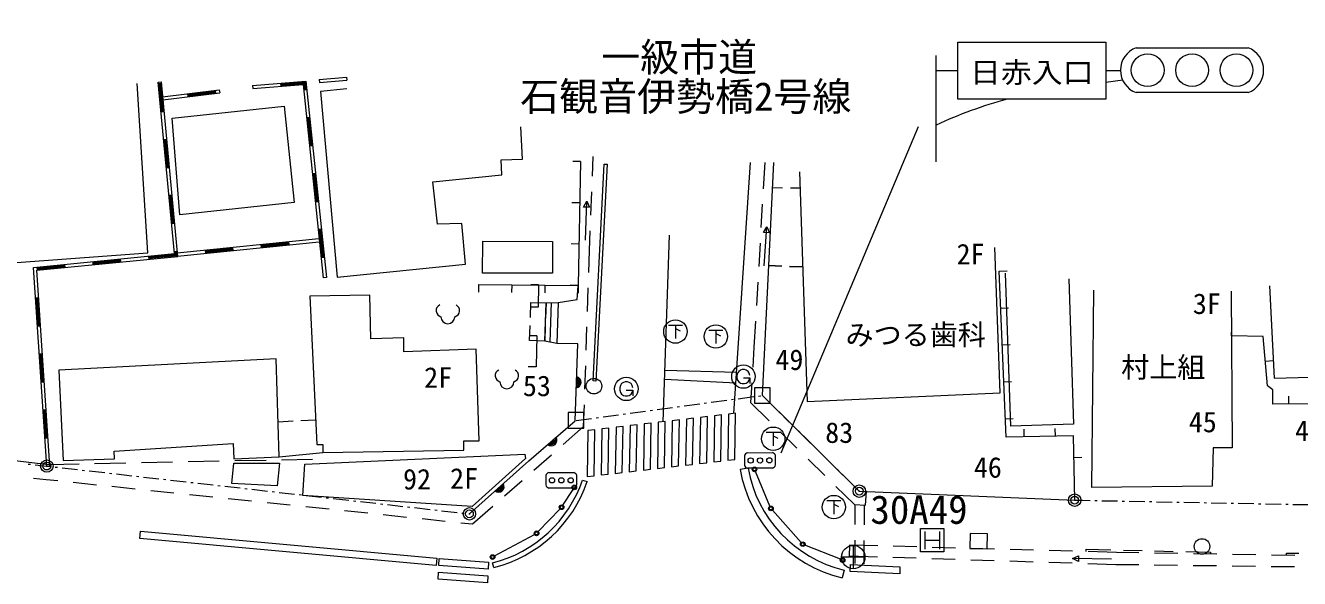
# Model space of a CAD drawing. Units: millimetres, scale not verified. Extents: x 40000 to 680000, y 20000 to 380000.
# Drawn here: x 257321 to 339047, y 269294 to 304752 of the extents above; entities that cross this region are included whole.
import ezdxf
from ezdxf.enums import TextEntityAlignment as Align

# ---------------------------------------------------------------- set-up
doc = ezdxf.new("R2010")
doc.units = ezdxf.units.MM
doc.header["$LTSCALE"] = 1000
doc.header["$PDMODE"] = 32
doc.header["$PDSIZE"] = 500
for name, color, linetype, lineweight in [('M-BGD', 7, 'Continuous', 13), ('M-BGD-EXST', 7, 'Continuous', 13), ('M-BMK-ROW', 30, 'Continuous', 13), ('M-BMK-SRVR', 3, 'Continuous', 13), ('M-STR-HTXT', 7, 'Continuous', 13), ('M-STR-STRC', 7, 'Continuous', 13)]:
    doc.layers.add(name, color=color, linetype=linetype, lineweight=lineweight)
doc.layers.add('M-BMK-HTXT', color=7, linetype='Continuous')
doc.styles.add('ＭＳ ゴシック', font='')
doc.styles.get('ＭＳ ゴシック').set_extended_font_data('MS Gothic')

msp = doc.modelspace()

# ---------------------------------------------------------------- linework, layer by layer
at = {"layer": 'M-BGD'}
for p, q in [((265842, 301120), (266041, 301138)), ((266871, 290125), (265842, 301120)), ((266051, 301031), (265852, 301012)), ((266060, 299224), (265892, 301016)), ((266100, 299227), (265932, 301019)), ((266140, 299231), (265972, 301023)), ((266179, 299235), (266012, 301027)), ((267089, 289945), (266041, 301138)), ((271882, 300903), (275310, 301183)), ((271882, 300903), (271899, 300703)), ((271899, 300703), (275131, 300968)), ((273676, 301049), (273693, 300850)), ((273680, 301009), (275274, 301140)), ((275238, 301097), (273683, 300970)), ((273686, 300930), (275203, 301054)), ((275167, 301011), (273689, 300890)), ((275131, 300968), (276425, 288567)), ((275167, 301011), (275208, 300617)), ((275248, 300621), (275203, 301054)), ((275238, 301097), (275287, 300625)), ((275327, 300629), (275274, 301140)), ((275310, 301183), (276623, 288588)), ((276166, 301290), (277911, 301436)), ((276166, 301290), (276183, 301091)), ((276183, 301091), (277927, 301237)), ((277911, 301436), (277927, 301237)), ((265932, 300161), (269753, 300633)), ((265932, 300161), (265956, 299963)), ((265956, 299963), (269778, 300434)), ((267718, 300382), (267743, 300183)), ((267723, 300342), (269510, 300562)), ((267728, 300302), (269515, 300522)), ((267733, 300262), (269520, 300483)), ((267738, 300223), (269524, 300443)), ((269529, 300403), (269505, 300602)), ((269753, 300633), (269778, 300434)), ((275367, 300634), (275168, 300613)), ((266020, 299220), (266219, 299238)), ((275554, 298843), (275355, 298822)), ((275395, 298827), (275581, 297036)), ((275434, 298831), (275621, 297040)), ((275474, 298835), (275661, 297045)), ((275514, 298839), (275701, 297049)), ((266387, 297446), (266188, 297428)), ((266395, 295639), (266228, 297431)), ((266435, 295643), (266267, 297435)), ((266475, 295647), (266307, 297439)), ((266515, 295650), (266347, 297443)), ((275542, 297032), (275740, 297053)), ((292930, 296022), (292430, 296032)), ((292930, 296022), (292770, 288091)), ((293684, 295085), (293733, 296358)), ((302751, 279871), (303820, 295973)), ((304743, 295965), (304645, 294286)), ((266356, 295635), (266555, 295654)), ((275927, 295263), (275728, 295242)), ((275768, 295246), (275955, 293456)), ((275808, 295250), (275995, 293460)), ((275848, 295254), (276034, 293464)), ((275887, 295258), (276074, 293468)), ((305250, 294355), (305886, 294353)), ((306386, 294352), (307022, 294351)), ((266722, 293862), (266523, 293843)), ((266731, 292055), (266563, 293847)), ((266771, 292059), (266603, 293851)), ((266810, 292062), (266643, 293855)), ((266850, 292066), (266683, 293858)), ((275915, 293452), (276114, 293472)), ((293123, 293113), (293321, 293482)), ((293250, 290983), (293321, 293482)), ((293321, 293482), (293498, 293102)), ((293589, 292587), (293646, 294086)), ((292876, 293378), (292376, 293388)), ((293498, 293102), (293123, 293113)), ((304587, 293287), (304499, 291790)), ((266691, 292051), (266890, 292070)), ((304669, 291477), (304883, 291837)), ((304703, 289344), (304883, 291837)), ((304883, 291837), (305043, 291450)), ((267048, 290166), (276360, 291111)), ((276301, 291682), (276102, 291661)), ((276142, 291665), (276328, 289875)), ((276181, 291670), (276368, 289879)), ((276221, 291674), (276408, 289883)), ((276261, 291678), (276448, 289888)), ((276360, 291111), (276380, 290912)), ((293503, 290315), (293551, 291587)), ((298237, 279346), (298623, 291310)), ((305043, 291450), (304669, 291477)), ((266859, 290259), (267058, 290278)), ((266899, 290263), (266915, 290089)), ((266958, 290053), (266938, 290266)), ((266978, 290270), (267002, 290017)), ((267045, 289981), (267018, 290274)), ((267048, 290166), (267068, 289967)), ((267068, 289967), (276380, 290912)), ((268839, 290348), (268859, 290149)), ((268843, 290308), (270633, 290490)), ((268847, 290268), (270638, 290450)), ((268851, 290229), (270642, 290410)), ((268855, 290189), (270646, 290370)), ((270650, 290331), (270629, 290530)), ((272420, 290711), (272440, 290512)), ((272424, 290671), (274215, 290853)), ((272428, 290632), (274219, 290813)), ((272432, 290592), (274223, 290774)), ((272436, 290552), (274227, 290734)), ((274231, 290694), (274211, 290893)), ((292823, 290735), (292323, 290745)), ((293457, 288922), (293503, 290315)), ((304441, 290792), (304353, 289294)), ((257828, 289240), (266871, 290125)), ((258041, 289060), (267089, 289945)), ((258052, 289222), (259844, 289397)), ((258056, 289182), (259848, 289357)), ((258060, 289142), (259852, 289317)), ((259859, 289238), (259840, 289437)), ((261631, 289612), (261651, 289413)), ((261635, 289572), (263427, 289747)), ((261639, 289532), (263431, 289708)), ((261643, 289493), (263434, 289668)), ((261647, 289453), (263438, 289628)), ((263442, 289588), (263423, 289787)), ((265214, 289962), (265234, 289763)), ((265218, 289923), (266915, 290089)), ((266958, 290053), (265222, 289883)), ((265226, 289843), (267002, 290017)), ((267045, 289981), (265230, 289803)), ((276289, 289871), (276487, 289892)), ((304990, 289356), (305841, 289323)), ((305834, 289323), (304990, 289356)), ((258689, 276502), (257828, 289240)), ((258888, 276516), (258041, 289060)), ((258048, 289262), (258068, 289062)), ((258064, 289102), (259855, 289278)), ((276623, 288588), (276425, 288567)), ((307177, 289271), (306333, 289304)), ((306341, 289304), (307192, 289271)), ((307192, 289271), (307177, 289271)), ((319787, 289002), (320286, 289023)), ((286383, 288153), (286378, 287653)), ((286383, 288153), (292770, 288091)), ((288512, 288133), (288507, 287633)), ((290237, 288116), (289737, 288124)), ((290237, 288116), (290215, 286681)), ((290641, 288112), (290636, 287612)), ((292770, 288091), (292270, 288101)), ((292770, 288091), (292270, 288101)), ((292770, 288091), (292765, 287591)), ((292770, 288091), (292765, 287591)), ((293373, 286423), (293423, 287922)), ((304295, 288296), (304207, 286798)), ((258160, 287291), (257961, 287278)), ((258122, 285485), (258001, 287280)), ((258162, 285487), (258040, 287283)), ((258202, 285490), (258080, 287286)), ((258242, 285493), (258120, 287288)), ((289710, 286024), (289743, 287000)), ((289743, 287000), (290713, 286967)), ((290713, 286967), (290680, 285991)), ((291050, 286982), (290954, 284456)), ((290215, 286681), (289715, 286689)), ((290215, 286681), (289715, 286689)), ((319885, 286635), (320385, 286656)), ((258082, 285482), (258281, 285495)), ((289660, 284549), (289693, 285525)), ((290663, 285492), (290630, 284516)), ((293290, 283924), (293340, 285424)), ((304149, 285800), (304050, 284121)), ((334689, 284863), (334703, 285363)), ((290121, 284845), (289622, 284859)), ((290630, 284516), (289660, 284549)), ((290121, 284845), (290070, 282862)), ((258403, 283699), (258203, 283686)), ((258364, 281893), (258243, 283689)), ((258404, 281895), (258283, 283691)), ((258444, 281898), (258323, 283694)), ((258484, 281901), (258363, 283697)), ((304050, 284121), (303972, 282844)), ((319984, 284268), (320483, 284288)), ((290070, 282862), (289570, 282875)), ((290070, 282862), (289570, 282875)), ((293206, 281426), (293256, 282925)), ((336859, 283229), (337357, 283272)), ((302880, 281826), (298324, 282053)), ((298343, 282644), (302927, 282534)), ((258325, 281890), (258524, 281903)), ((303911, 281846), (303833, 280569)), ((320082, 281900), (320582, 281921)), ((293127, 279033), (293173, 280426)), ((303833, 280569), (305023, 279401)), ((338358, 280475), (338354, 280975)), ((258645, 280108), (258446, 280094)), ((258607, 278301), (258486, 280097)), ((258647, 278304), (258526, 280099)), ((258687, 278306), (258566, 280102)), ((258727, 278309), (258606, 280105)), ((320181, 279533), (320681, 279553)), ((273535, 279346), (274485, 279395)), ((274984, 279421), (275934, 279471)), ((291818, 277889), (293127, 279033)), ((305736, 278701), (306807, 277650)), ((321390, 278372), (321380, 278872)), ((323389, 278411), (323379, 278911)), ((258567, 278298), (258767, 278312)), ((273604, 277105), (276398, 277364)), ((289937, 276243), (291066, 277231)), ((303436, 277157), (303441, 276558)), ((303635, 277359), (305235, 277371)), ((305441, 276572), (305436, 277172)), ((324574, 277061), (325073, 277071)), ((256462, 276883), (258788, 276614)), ((258689, 276502), (258888, 276516)), ((258788, 276614), (260757, 276653)), ((261756, 276673), (263756, 276712)), ((264756, 276732), (266755, 276771)), ((267755, 276791), (269755, 276830)), ((270755, 276850), (272754, 276889)), ((273754, 276909), (275722, 276948)), ((303671, 276374), (303166, 276284)), ((305242, 276371), (303642, 276359)), ((307520, 276950), (308591, 275899)), ((257842, 275728), (258642, 275647)), ((258642, 275647), (259388, 275569)), ((260383, 275466), (261875, 275310)), ((288055, 274597), (289184, 275585)), ((290695, 275890), (290695, 275290)), ((290895, 276090), (292495, 276090)), ((292695, 275290), (292695, 275890)), ((293057, 275609), (293358, 275506)), ((305077, 273928), (304144, 276155)), ((262869, 275206), (264361, 275051)), ((265356, 274947), (266848, 274791)), ((267842, 274688), (269334, 274532)), ((292495, 275090), (290895, 275090)), ((291793, 273992), (292443, 275009)), ((309304, 275198), (310494, 274031)), ((310809, 274895), (324624, 274317)), ((311203, 273999), (311276, 274876)), ((270329, 274428), (271821, 274273)), ((272815, 274169), (274307, 274013)), ((275302, 273910), (276794, 273754)), ((285994, 272794), (287302, 273939)), ((310494, 274031), (311203, 273999)), ((310541, 272760), (310542, 274029)), ((311128, 274003), (311118, 272736)), ((324624, 274317), (325124, 274326)), ((277788, 273650), (279280, 273495)), ((280275, 273391), (281767, 273235)), ((282761, 273132), (284253, 272976)), ((290208, 272299), (291609, 273757)), ((307081, 271607), (305235, 273678)), ((285248, 272872), (285994, 272794)), ((314739, 270995), (314739, 272495)), ((314739, 272495), (316239, 272495)), ((315020, 272307), (315020, 271182)), ((315958, 272307), (315958, 271182)), ((316239, 272495), (316239, 270995)), ((287415, 270743), (289972, 272119)), ((309592, 270531), (307320, 271439)), ((310178, 271435), (310155, 270729)), ((311991, 271386), (310178, 271435)), ((310540, 270260), (310541, 271760)), ((311109, 271736), (311097, 270236)), ((314490, 271318), (312991, 271359)), ((315020, 271745), (315958, 271745)), ((311967, 270671), (310155, 270729)), ((314466, 270591), (312967, 270639)), ((316239, 270995), (314739, 270995)), ((316965, 270511), (315466, 270559)), ((316989, 271249), (315490, 271290)), ((319488, 271181), (317989, 271222)), ((321987, 271113), (320488, 271154)), ((324486, 271045), (322987, 271086)), ((324486, 270569), (324864, 270751)), ((326986, 270538), (324486, 270569)), ((324859, 270376), (324486, 270569)), ((324864, 270751), (324859, 270376)), ((325360, 271021), (325355, 271166)), ((325355, 271166), (326949, 271128)), ((327300, 270968), (325486, 271018)), ((328747, 270942), (327300, 270968)), ((327749, 271109), (328948, 271081)), ((331246, 270897), (329747, 270924)), ((329748, 271062), (330948, 271034)), ((331747, 271015), (333342, 270978)), ((333746, 270852), (332246, 270879)), ((333342, 270978), (333341, 270860)), ((336246, 270807), (334746, 270834)), ((338745, 270763), (337245, 270789)), ((338222, 270772), (338222, 270926)), ((338222, 270926), (339004, 270916)), ((287373, 269997), (287289, 270304)), ((309834, 269827), (309714, 269328)), ((319464, 270431), (317964, 270479)), ((321962, 270351), (320463, 270399)), ((324461, 270271), (322962, 270319)), ((327273, 270181), (325461, 270239)), ((328729, 270162), (327273, 270181)), ((331228, 270130), (329728, 270149)), ((333728, 270097), (332228, 270117)), ((336228, 270064), (334728, 270084)), ((338728, 270032), (337228, 270051))]:
    msp.add_line(p, q, dxfattribs=at)
for points in [[(218752, 304752), (219386, 295664), (239563, 297164), (239865, 291045), (238369, 290921), (238564, 285920), (240340, 285873), (240684, 280707), (255143, 279299), (254418, 289394), (265168, 290165), (264496, 301037)], [(277932, 300688), (276249, 300522), (277317, 288620), (285553, 289451), (285314, 292057), (283746, 292006), (283445, 294727), (287873, 295181), (287832, 296136), (289213, 296178), (289086, 298259)], [(310809, 274895), (304594, 281030), (305329, 295960)], [(306975, 295365), (307463, 280634), (319848, 281195), (319501, 290515)], [(324624, 274317), (324548, 278434), (320230, 278349), (319787, 289002)], [(324252, 288505), (324548, 279196), (320535, 279062), (320184, 288876)], [(291501, 287001), (292718, 287188), (292770, 288091)], [(334672, 287724), (334733, 277671), (333500, 277664), (333438, 275216), (325734, 275132), (325856, 287776)], [(337111, 288051), (337423, 282141), (341255, 282255), (341271, 281362), (345394, 281611), (345163, 287826)], [(346562, 280550), (337333, 280466), (337337, 281381), (336994, 281651), (336723, 284807), (334689, 284863)], [(285799, 273438), (289614, 276849), (292574, 279396), (292744, 284351), (291401, 284372)]]:
    msp.add_lwpolyline(points, dxfattribs=at)
for points in [[(266726, 298820), (273905, 299570), (274549, 293402), (267231, 292617)], [(293727, 281962), (294445, 295862), (294634, 295852), (293916, 281952)], [(286650, 290931), (291137, 290911), (291127, 288861), (286641, 288882)], [(276010, 277890), (276402, 277881), (276398, 277364), (285437, 277529), (285437, 278124), (286427, 278131), (286223, 283991), (281595, 283824), (281581, 284731), (279476, 284669), (279410, 287466), (275554, 287403)], [(291501, 287001), (291401, 284372), (290630, 284516), (290713, 286967)], [(259737, 276865), (263040, 276969), (263019, 277457), (270634, 277957), (270696, 276960), (273604, 277105), (273410, 283383), (259465, 282642)], [(275237, 276625), (289343, 277256), (289405, 276986), (285968, 273901), (275115, 274610)], [(270688, 276689), (273610, 276696), (273472, 275228), (270557, 275387)], [(264689, 272338), (283713, 270601), (283670, 270133), (264646, 271869)], [(317897, 271225), (319005, 271194), (319031, 272154), (317923, 272184)]]:
    msp.add_lwpolyline(points, close=True, dxfattribs=at)
for centre, radius in [((293787, 281627), 500), ((303839, 276860), 167), ((304086, 276293), 150), ((304086, 276293), 120), ((304086, 276293), 100), ((304439, 276865), 167), ((305039, 276869), 167), ((291095, 275590), 167), ((291695, 275590), 167), ((292295, 275590), 167), ((292524, 275136), 150), ((292524, 275136), 120), ((292524, 275136), 100), ((291712, 273865), 150), ((291712, 273865), 120), ((291712, 273865), 100), ((305135, 273790), 150), ((305135, 273790), 120), ((305135, 273790), 100), ((290105, 272190), 150), ((290105, 272190), 120), ((290105, 272190), 100), ((307181, 271495), 150), ((307181, 271495), 120), ((307181, 271495), 100), ((332790, 271348), 500), ((287283, 270672), 150), ((287283, 270672), 120), ((287283, 270672), 100), ((309732, 270475), 150), ((309732, 270475), 120), ((309732, 270475), 100)]:
    msp.add_circle(centre, radius, dxfattribs=at)
for centre, radius, start, end in [((284068, 286471), 402, 116.08703, 255.33416), ((284416, 286082), 450, 180, 0), ((284764, 286471), 402, 284.66584, 63.91297), ((287853, 282300), 402, 116.08703, 255.33416), ((288550, 282300), 402, 284.66584, 63.91297), ((292605, 281876), 354, 276.83161, 79.23679), ((292605, 281876), 283, 279.05565, 77.01275), ((292605, 281876), 212, 282.80198, 73.26642), ((292605, 281876), 142, 290.51371, 65.55469), ((292605, 281876), 100, 300.83137, 55.23703), ((288201, 281911), 450, 180, 0), ((291059, 278164), 354, 229.51027, 31.91545), ((291059, 278164), 283, 231.73431, 29.69141), ((291059, 278164), 212, 235.48064, 25.94509), ((291059, 278164), 142, 243.19237, 18.23336), ((291059, 278164), 100, 253.51003, 7.91569), ((303726, 277071), 302, 107.55001, 163.2988), ((305134, 277067), 320, 19.22099, 71.62782), ((311760, 277813), 8729, 190.08953, 256.44709), ((303735, 276654), 310, 198.24384, 252.60497), ((311760, 277813), 8215, 190.08953, 256.44709), ((305139, 276671), 318, 288.99463, 341.85418), ((285278, 278279), 8225, 284.15034, 341.05916), ((285278, 278279), 8543, 284.19677, 341.05916), ((290984, 275801), 302, 107.1256, 162.8744), ((292392, 275787), 320, 18.79658, 71.20342), ((287670, 275184), 354, 230.59635, 33.00153), ((287670, 275184), 283, 232.82039, 30.77749), ((287670, 275184), 212, 236.56671, 27.03116), ((287670, 275184), 142, 244.27844, 19.31943), ((287670, 275184), 100, 254.59611, 9.00177), ((290990, 275385), 310, 197.81944, 252.18056), ((292394, 275391), 318, 288.57023, 341.42977)]:
    msp.add_arc(centre, radius, start, end, dxfattribs=at)
at = {"layer": 'M-BGD-EXST'}
for p, q in [((298562, 285541), (299462, 285541)), ((299012, 285541), (299012, 284678)), ((299012, 285316), (299312, 285166)), ((301156, 285225), (302056, 285225)), ((301606, 285225), (301606, 284363)), ((301606, 285000), (301906, 284850)), ((302998, 282465), (302960, 282315)), ((302960, 282315), (302960, 282165)), ((302960, 282165), (302998, 282015)), ((303073, 282577), (302998, 282465)), ((302998, 282015), (303073, 281902)), ((303185, 282652), (303073, 282577)), ((303298, 282690), (303185, 282652)), ((303448, 282690), (303298, 282690)), ((303373, 282165), (303785, 282165)), ((303560, 282652), (303448, 282690)), ((303673, 282577), (303560, 282652)), ((303748, 282465), (303673, 282577)), ((303673, 281902), (303748, 282015)), ((303785, 282315), (303748, 282465)), ((303748, 282015), (303785, 282165)), ((303785, 282165), (303785, 281790)), ((295489, 281675), (295451, 281525)), ((295451, 281525), (295451, 281375)), ((295451, 281375), (295489, 281225)), ((295564, 281788), (295489, 281675)), ((295489, 281225), (295564, 281113)), ((295676, 281863), (295564, 281788)), ((295789, 281900), (295676, 281863)), ((295939, 281900), (295789, 281900)), ((295864, 281375), (296276, 281375)), ((296051, 281863), (295939, 281900)), ((296164, 281788), (296051, 281863)), ((296239, 281675), (296164, 281788)), ((296164, 281113), (296239, 281225)), ((296276, 281525), (296239, 281675)), ((296239, 281225), (296276, 281375)), ((296276, 281375), (296276, 281000)), ((303073, 281902), (303185, 281827)), ((303185, 281827), (303298, 281790)), ((303298, 281790), (303448, 281790)), ((303448, 281790), (303560, 281827)), ((303560, 281827), (303673, 281902)), ((295564, 281113), (295676, 281038)), ((295676, 281038), (295789, 281000)), ((295789, 281000), (295939, 281000)), ((295939, 281000), (296051, 281038)), ((296051, 281038), (296164, 281113)), ((304836, 278670), (305736, 278670)), ((305286, 278670), (305286, 277808)), ((305286, 278445), (305586, 278295)), ((308727, 274289), (309627, 274289)), ((309177, 274289), (309177, 273426)), ((309177, 274064), (309477, 273914))]:
    msp.add_line(p, q, dxfattribs=at)
for centre in [(299012, 285128), (301606, 284813), (303373, 282240), (295864, 281450), (305286, 278258), (309177, 273876)]:
    msp.add_circle(centre, 750, dxfattribs=at)
at = {"layer": 'M-BMK-ROW'}
for p, q in [((305094, 281530), (304094, 281530)), ((304094, 281530), (304094, 280530)), ((305094, 280530), (305094, 281530)), ((299577, 280359), (300569, 280491)), ((300866, 280531), (301015, 280551)), ((301312, 280591), (302303, 280723)), ((302601, 280763), (302749, 280783)), ((303047, 280823), (304038, 280955)), ((304094, 280530), (305094, 280530)), ((304335, 280995), (304484, 281015)), ((304728, 280897), (305440, 280195)), ((293139, 279930), (292139, 279930)), ((292139, 279930), (292139, 278930)), ((292639, 279430), (293630, 279563)), ((293139, 278930), (293139, 279930)), ((293928, 279603), (294076, 279623)), ((294374, 279662), (295365, 279795)), ((295662, 279835), (295811, 279855)), ((296108, 279895), (297100, 280027)), ((297397, 280067), (297546, 280087)), ((297843, 280127), (298834, 280259)), ((299131, 280299), (299280, 280319)), ((305654, 279984), (305760, 279878)), ((305974, 279668), (306686, 278965)), ((292139, 278930), (293139, 278930)), ((306899, 278754), (307006, 278649)), ((307219, 278438), (307931, 277736)), ((308145, 277525), (308251, 277420)), ((308465, 277209), (309177, 276507)), ((257486, 276633), (257636, 276617)), ((257934, 276584), (258689, 276502)), ((258689, 276502), (258928, 276475)), ((259226, 276442), (259375, 276425)), ((259673, 276391), (260667, 276279)), ((260965, 276245), (261114, 276228)), ((309390, 276296), (309497, 276191)), ((261412, 276194), (262406, 276082)), ((262704, 276048), (262853, 276032)), ((263151, 275998), (264145, 275886)), ((264443, 275852), (264592, 275835)), ((264890, 275801), (265883, 275689)), ((266182, 275655), (266331, 275638)), ((266629, 275605), (267622, 275492)), ((267920, 275459), (268070, 275442)), ((309710, 275980), (310422, 275277)), ((268368, 275408), (269361, 275296)), ((269659, 275262), (269808, 275245)), ((270107, 275212), (271100, 275099)), ((271398, 275066), (271547, 275049)), ((271845, 275015), (272839, 274903)), ((273137, 274869), (273286, 274852)), ((273584, 274818), (274578, 274706)), ((274876, 274672), (275025, 274656)), ((275323, 274622), (276317, 274509)), ((310636, 275067), (310742, 274961)), ((276615, 274476), (276764, 274459)), ((277062, 274425), (278056, 274313)), ((278354, 274279), (278503, 274262)), ((278801, 274229), (279795, 274116)), ((280093, 274083), (280242, 274066)), ((280540, 274032), (281534, 273920)), ((281832, 273886), (281981, 273869)), ((282279, 273836), (283273, 273723)), ((324624, 274317), (325624, 274298)), ((325924, 274292), (326074, 274289)), ((326374, 274284), (327373, 274264)), ((327673, 274259), (327823, 274256)), ((328123, 274250), (329123, 274231)), ((329423, 274225), (329573, 274222)), ((329873, 274217), (330873, 274197)), ((331173, 274192), (331323, 274189)), ((331623, 274183), (332622, 274164)), ((332922, 274158), (333072, 274155)), ((333372, 274150), (334372, 274130)), ((334672, 274125), (334822, 274122)), ((335122, 274116), (336122, 274097)), ((336422, 274091), (336572, 274088)), ((336872, 274083), (337871, 274063)), ((338171, 274058), (338321, 274055)), ((338621, 274049), (339621, 274030)), ((283571, 273689), (283720, 273673)), ((284018, 273639), (285012, 273527)), ((285310, 273493), (285459, 273476)), ((285757, 273442), (285799, 273438))]:
    msp.add_line(p, q, dxfattribs=at)
for centre in [(258689, 276502), (310809, 274895), (324624, 274317), (285799, 273438)]:
    msp.add_circle(centre, 400, dxfattribs=at)
for p in [(258689, 276502), (310809, 274895), (324624, 274317), (285799, 273438)]:
    msp.add_point(p, dxfattribs=at)
at = {"layer": 'M-BMK-SRVR'}
for p, q in [((310423, 271417), (310423, 269917)), ((311173, 270667), (309673, 270667))]:
    msp.add_line(p, q, dxfattribs=at)
msp.add_circle((310423, 270667), 750, dxfattribs=at)
at = {"layer": 'M-STR-HTXT'}
msp.add_line((305798, 277344), (314613, 298276), dxfattribs=at)
at = {"layer": 'M-STR-STRC'}
for p, q in [((317120, 300033), (317120, 303673)), ((317120, 303673), (326615, 303673)), ((326615, 303673), (326615, 300033)), ((328562, 303322), (335746, 303322)), ((315746, 296003), (315746, 302822)), ((317120, 301853), (315746, 301853)), ((327562, 301853), (326615, 301853)), ((327704, 301242), (326615, 301087)), ((326615, 300033), (317120, 300033)), ((335746, 300449), (328562, 300449))]:
    msp.add_line(p, q, dxfattribs=at)
for points in [[(299717, 279518), (299664, 276562), (300115, 276614), (300168, 279571)], [(300620, 279623), (300567, 276667), (301018, 276719), (301071, 279676)], [(301523, 279728), (301470, 276772), (301921, 276824), (301974, 279781)], [(302426, 279833), (302373, 276877), (302824, 276929), (302877, 279886)], [(293396, 278784), (293342, 275827), (293793, 275879), (293847, 278836)], [(294299, 278889), (294245, 275932), (294696, 275984), (294750, 278941)], [(295202, 278994), (295148, 276037), (295599, 276089), (295653, 279046)], [(296105, 279098), (296052, 276142), (296503, 276194), (296556, 279151)], [(297008, 279203), (296955, 276247), (297406, 276299), (297459, 279256)], [(297911, 279308), (297858, 276352), (298309, 276404), (298362, 279361)], [(298814, 279413), (298761, 276457), (299212, 276509), (299265, 279466)], [(283862, 270580), (287024, 270347), (287000, 269897), (283838, 270130)], [(283815, 269706), (286977, 269473), (286953, 269024), (283791, 269257)], [(310234, 270186), (313417, 270046), (313403, 269596), (310221, 269736)]]:
    msp.add_lwpolyline(points, close=True, dxfattribs=at)
for centre in [(329308, 301886), (332154, 301886), (335000, 301886)]:
    msp.add_circle(centre, 1050, dxfattribs=at)
for centre, radius, start, end in [((329093, 301886), 1532, 110.30547, 249.69453), ((335215, 301886), 1532, 290.30547, 69.69453), ((328404, 270817), 30323, 105.52986, 114.67264)]:
    msp.add_arc(centre, radius, start, end, dxfattribs=at)

# ---------------------------------------------------------------- texts
at = {"layer": 'M-BGD', "style": 'ＭＳ ゴシック'}
for s, p in [('2F', (317946, 290094)), ('3F', (333102, 286913)), ('みつる歯科', (314425, 284923)), ('村上組', (330306, 282836)), ('2F', (283791, 282183)), ('2F', (285454, 275710))]:
    msp.add_text(s, height=1320, dxfattribs=at).set_placement(p, align=Align.MIDDLE_CENTER)
at = {"layer": 'M-BMK-HTXT', "style": 'ＭＳ ゴシック'}
for s, height, p in [('一級市道', 1833, (299255, 301258)), ('石観音伊勢橋2号線', 1833, (299676, 298735)), ('49', 1320, (306325, 282267)), ('53', 1320, (290127, 280590)), ('45', 1320, (332842, 278274)), ('83', 1320, (309519, 277593)), ('42-2', 1320, (340553, 277713)), ('46', 1320, (319055, 275361)), ('92', 1320, (282439, 274608))]:
    msp.add_text(s, height=height, dxfattribs=at).set_placement(p, align=Align.BOTTOM_CENTER)
at = {"layer": 'M-BMK-SRVR', "style": 'ＭＳ ゴシック'}
msp.add_text('30A49', height=1833, dxfattribs=at).set_placement((311520, 272248), align=Align.BOTTOM_LEFT)
at = {"layer": 'M-STR-STRC', "style": 'ＭＳ ゴシック', "width": 1.1}
msp.add_text('日赤入口', height=1320, dxfattribs=at).set_placement((321869, 300687), align=Align.BOTTOM_CENTER)

doc.saveas('drawing.dxf')
